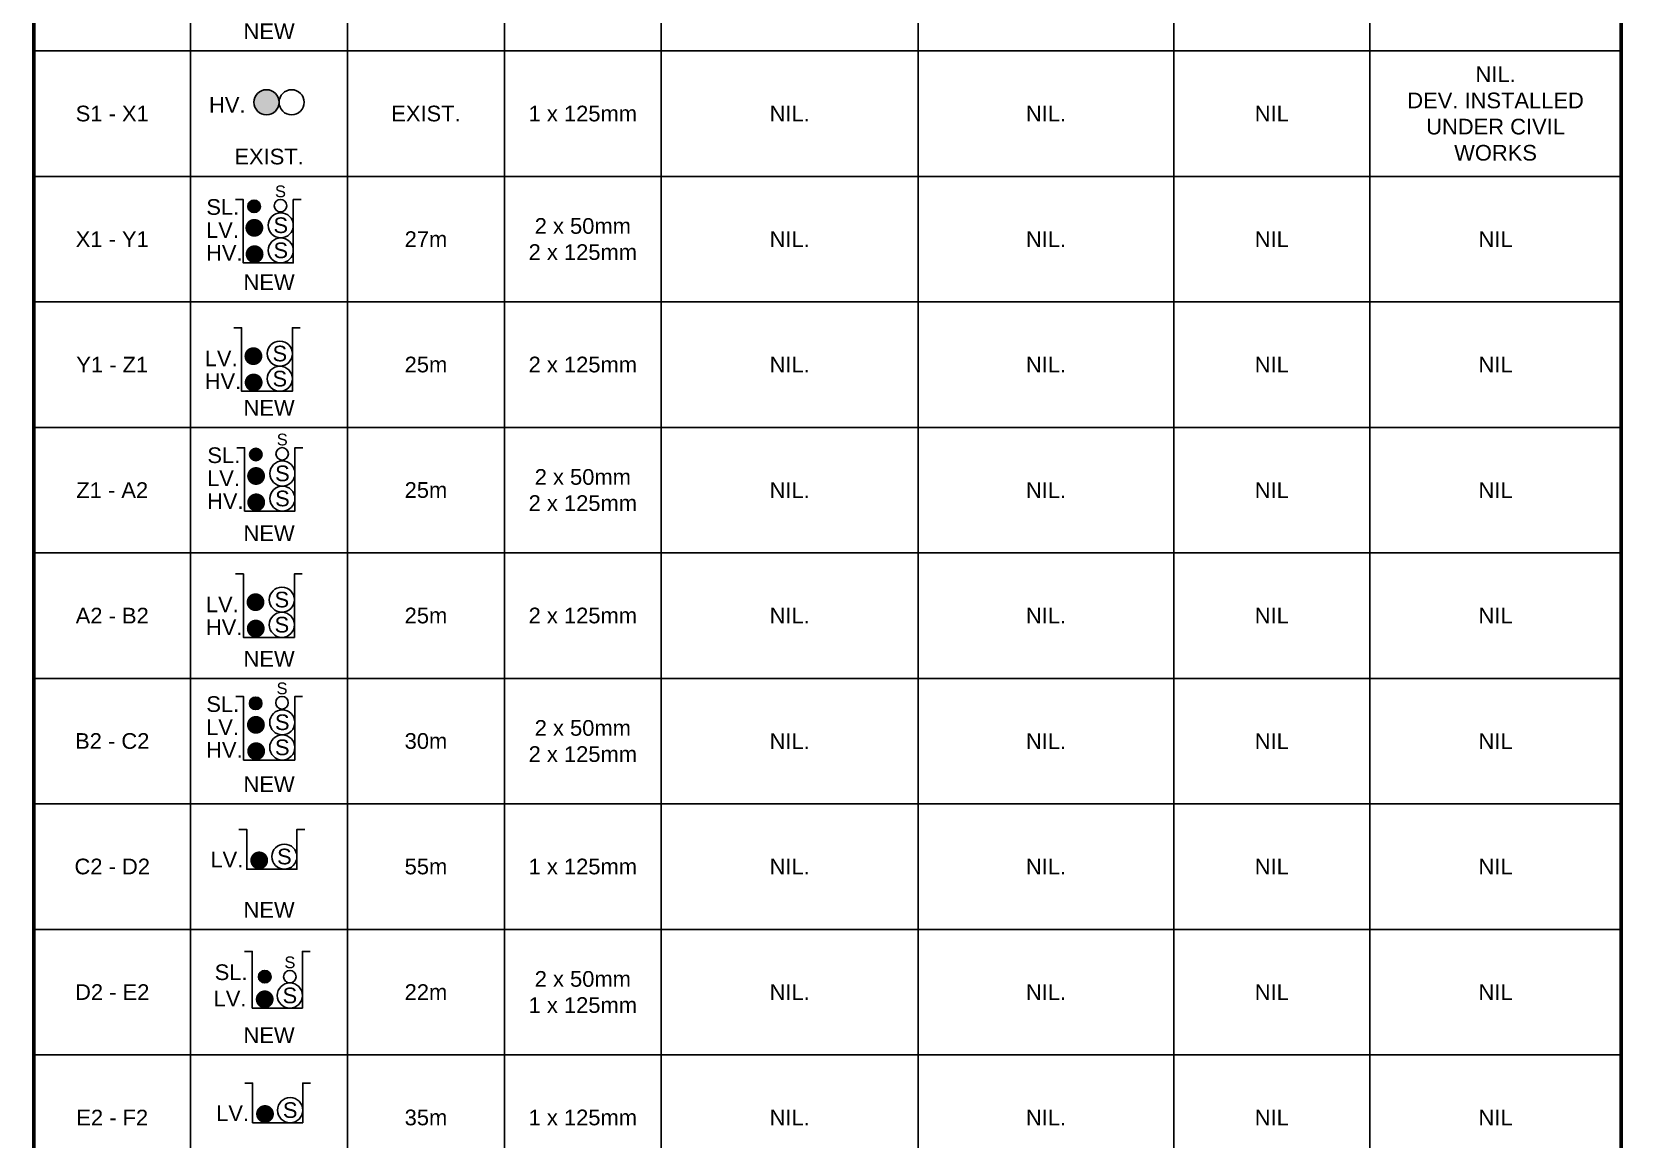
# Paper-space layout 'Retic DUCT SCHED (5)' of a CAD drawing. Header units: metres. Extents: x -9 to 795, y -5 to 571.
# Drawn here: x 292.9 to 495.8, y 138 to 279.2 of the extents above; entities that cross this region are included whole.
import ezdxf
from ezdxf.enums import TextEntityAlignment as Align

# ---------------------------------------------------------------- set-up
doc = ezdxf.new("R2010")
doc.units = ezdxf.units.M
doc.header["$LTSCALE"] = 0.7
doc.layers.get('0').update_dxf_attribs({"color": 6})
doc.layers.add('_User Miscellaneous1', color=3, linetype='Continuous')
doc.layers.add('_User Miscellaneous3', color=11, linetype='Continuous')
doc.layers.add('_User Miscellaneous5', color=7, linetype='Continuous', lineweight=35)
doc.styles.add('ARIAL', font='arial.ttf', dxfattribs={"height": 2})
doc.styles.get("Standard").update_dxf_attribs({"font": 'arial.ttf'})

# ---------------------------------------------------------------- blocks, each defined once
blk = doc.blocks.new('*T213')
at = {"layer": '_User Miscellaneous5', "color": 0, "linetype": 'ByBlock', "lineweight": -2, "transparency": 16777216}
for p, q in [((0, 0), (202.4, 0)), ((0, 0), (0, -504.65)), ((202.4, 0), (202.4, -504.65)), ((0, -16.21), (202.4, -16.21)), ((20, -16.21), (20, -504.65)), ((40, -16.21), (40, -504.65)), ((60, -16.21), (60, -504.65)), ((80, -16.21), (80, -504.65)), ((112.77, -16.21), (112.77, -504.65)), ((145.35, -16.21), (145.35, -504.65)), ((170.35, -16.21), (170.35, -504.65)), ((0, -24.65), (202.4, -24.65)), ((0, -40.65), (202.4, -40.65)), ((0, -56.65), (202.4, -56.65)), ((0, -72.65), (202.4, -72.65)), ((0, -88.65), (202.4, -88.65)), ((0, -104.65), (202.4, -104.65)), ((0, -120.65), (202.4, -120.65)), ((0, -136.65), (202.4, -136.65)), ((0, -152.65), (202.4, -152.65)), ((0, -168.65), (202.4, -168.65)), ((0, -184.65), (202.4, -184.65)), ((0, -200.65), (202.4, -200.65)), ((0, -216.65), (202.4, -216.65)), ((0, -232.65), (202.4, -232.65)), ((0, -248.65), (202.4, -248.65)), ((0, -264.65), (202.4, -264.65)), ((0, -280.65), (202.4, -280.65)), ((0, -296.65), (202.4, -296.65)), ((0, -312.65), (202.4, -312.65)), ((0, -328.65), (202.4, -328.65)), ((0, -344.65), (202.4, -344.65)), ((0, -360.65), (202.4, -360.65)), ((0, -376.65), (202.4, -376.65)), ((0, -392.65), (202.4, -392.65)), ((0, -408.65), (202.4, -408.65)), ((0, -424.65), (202.4, -424.65)), ((0, -440.65), (202.4, -440.65)), ((0, -456.65), (202.4, -456.65)), ((0, -472.65), (202.4, -472.65)), ((0, -488.65), (202.4, -488.65)), ((0, -504.65), (202.4, -504.65))]:
    blk.add_line(p, q, dxfattribs=at)
at = {"layer": '_User Miscellaneous5', "color": 7, "transparency": 16777216}
for s, insert, char_height, width, attachment_point in [('PVC DUCT SCHEDULE \\PNOTE - ALL TRENCH SECTIONS ARE TO BE READ & VIEWED FROM NODE TO NODE AS\\PNOMINATED.', (101.2, -8.11), 3, 199.4036, 5), ('E.E REIMBURSEMENT RATE PER METRE', (129.06, -20.43), 2, 29.5818, 5), ('DUCT\\PCONFIG.', (30, -20.43), 2, 17, 5), ('ROUTE\\PLENGTH', (50, -20.43), 2, 17, 5), ('CUSTOMER\\PFUNDED', (70, -20.43), 2, 17, 5), ('ENDEAVOUR\\PREIMBURSED', (157.85, -20.43), 2, 22, 5), ('E.E EXISTING DUCT\\PUSAGE CHARGE', (186.38, -20.43), 2, 29.0564, 5), ('LOCATION', (10, -20.43), 2, 17, 5), ('E.E  FUNDED ', (96.38, -20.43), 2, 29.7654, 5), ('2 x 50mm\\P1 x 125mm', (70, -32.65), 2, 14, 5), ('F1 - G1', (10, -32.65), 2, 14, 5), ('30m', (50, -32.65), 2, 14, 5), ('NIL.', (96.38, -32.65), 2, 26.7654, 5), ('NIL.', (129.06, -32.65), 2, 26.5818, 5), ('NIL', (157.85, -32.65), 2, 19, 5), ('NIL', (186.38, -32.65), 2, 26.0564, 5), ('NEW', (30, -39.15), 2, 14, 8), ('G1 - H1', (10, -48.65), 2, 14, 5), ('20m', (50, -48.65), 2, 14, 5), ('1 x 125mm', (70, -48.65), 2, 14, 5), ('NIL.', (96.38, -48.65), 2, 26.7654, 5), ('NIL.', (129.06, -48.65), 2, 26.5818, 5), ('NIL', (157.85, -48.65), 2, 19, 5), ('NIL', (186.38, -48.65), 2, 26.0564, 5), ('NEW', (30, -55.15), 2, 14, 8), ('NIL.\\PDEV. INSTALLED\\PUNDER CIVIL WORKS', (186.38, -64.65), 2, 26.0564, 5), ('H1 - J1', (10, -64.65), 2, 14, 5), ('EXIST.', (50, -64.65), 2, 14, 5), ('1 x 125mm', (70, -64.65), 2, 14, 5), ('NIL.', (96.38, -64.65), 2, 26.7654, 5), ('NIL.', (129.06, -64.65), 2, 26.5818, 5), ('NIL', (157.85, -64.65), 2, 19, 5), ('EXIST', (30, -71.15), 2, 14, 8), ('2 x 50mm\\P1 x 125mm', (70, -80.65), 2, 14, 5), ('J1 - K1', (10, -80.65), 2, 14, 5), ('10m', (50, -80.65), 2, 14, 5), ('NIL.', (96.38, -80.65), 2, 26.7654, 5), ('NIL.', (129.06, -80.65), 2, 26.5818, 5), ('NIL', (157.85, -80.65), 2, 19, 5), ('NIL', (186.38, -80.65), 2, 26.0564, 5), ('NEW', (30, -87.15), 2, 14, 8), ('K1 - L1', (10, -96.65), 2, 14, 5), ('28m', (50, -96.65), 2, 14, 5), ('1 x 125mm', (70, -96.65), 2, 14, 5), ('NIL.', (96.38, -96.65), 2, 26.7654, 5), ('NIL.', (129.06, -96.65), 2, 26.5818, 5), ('NIL', (157.85, -96.65), 2, 19, 5), ('NIL', (186.38, -96.65), 2, 26.0564, 5), ('NEW', (30, -103.15), 2, 14, 8), ('NIL.\\PDEV. INSTALLED\\PUNDER CIVIL WORKS', (186.38, -112.65), 2, 26.0564, 5), ('L1 - M1', (10, -112.65), 2, 14, 5), ('EXIST.', (50, -112.65), 2, 14, 5), ('1 x 125mm', (70, -112.65), 2, 14, 5), ('NIL.', (96.38, -112.65), 2, 26.7654, 5), ('NIL.', (129.06, -112.65), 2, 26.5818, 5), ('NIL', (157.85, -112.65), 2, 19, 5), ('EXIST.', (30, -119.15), 2, 14, 8), ('L1 - N1', (10, -128.65), 2, 14, 5), ('15m', (50, -128.65), 2, 14, 5), ('2 x 50mm\\P2 x 125mm', (70, -128.65), 2, 14, 5), ('NIL.', (96.38, -128.65), 2, 26.7654, 5), ('NIL.', (129.06, -128.65), 2, 26.5818, 5), ('NIL', (157.85, -128.65), 2, 19, 5), ('NIL', (186.38, -128.65), 2, 26.0564, 5), ('NEW', (30, -135.15), 2, 14, 8), ('NIL.\\PDEV. INSTALLED\\PUNDER CIVIL WORKS', (186.38, -144.65), 2, 26.0564, 5), ('F1 - P1', (10, -144.65), 2, 14, 5), ('EXIST.', (50, -144.65), 2, 14, 5), ('2 x 125mm', (70, -144.65), 2, 14, 5), ('NIL.', (96.38, -144.65), 2, 26.7654, 5), ('NIL.', (129.06, -144.65), 2, 26.5818, 5), ('NIL', (157.85, -144.65), 2, 19, 5), ('EXIST.', (30, -151.15), 2, 14, 8), ('P1 - Q1', (10, -160.65), 2, 14, 5), ('15m', (50, -160.65), 2, 14, 5), ('2 x 125mm', (70, -160.65), 2, 14, 5), ('NIL.', (96.38, -160.65), 2, 26.7654, 5), ('NIL.', (129.06, -160.65), 2, 26.5818, 5), ('NIL', (157.85, -160.65), 2, 19, 5), ('NIL', (186.38, -160.65), 2, 26.0564, 5), ('NEW', (30, -167.15), 2, 14, 8), ('Q1 - R1', (10, -176.65), 2, 14, 5), ('12m', (50, -176.65), 2, 14, 5), ('2 x 125mm', (70, -176.65), 2, 14, 5), ('NIL.', (96.38, -176.65), 2, 26.7654, 5), ('NIL.', (129.06, -176.65), 2, 26.5818, 5), ('NIL', (157.85, -176.65), 2, 19, 5), ('NIL', (186.38, -176.65), 2, 26.0564, 5), ('NEW', (30, -183.15), 2, 14, 8), ('2 x 50mm\\P2 x 125mm', (70, -192.65), 2, 14, 5), ('R1 - S1', (10, -192.65), 2, 14, 5), ('30m', (50, -192.65), 2, 14, 5), ('NIL.', (96.38, -192.65), 2, 26.7654, 5), ('NIL.', (129.06, -192.65), 2, 26.5818, 5), ('NIL', (157.85, -192.65), 2, 19, 5), ('NIL', (186.38, -192.65), 2, 26.0564, 5), ('NEW', (30, -199.15), 2, 14, 8), ('S1 - T1', (10, -208.65), 2, 14, 5), ('45m', (50, -208.65), 2, 14, 5), ('2 x 125mm', (70, -208.65), 2, 14, 5), ('NIL.', (96.38, -208.65), 2, 26.7654, 5), ('NIL.', (129.06, -208.65), 2, 26.5818, 5), ('NIL', (157.85, -208.65), 2, 19, 5), ('NIL', (186.38, -208.65), 2, 26.0564, 5), ('NEW', (30, -215.15), 2, 14, 8), ('T1 - U1', (10, -224.65), 2, 14, 5), ('32m', (50, -224.65), 2, 14, 5), ('1 x 125mm', (70, -224.65), 2, 14, 5), ('NIL.', (96.38, -224.65), 2, 26.7654, 5), ('NIL.', (129.06, -224.65), 2, 26.5818, 5), ('NIL', (157.85, -224.65), 2, 19, 5), ('NIL', (186.38, -224.65), 2, 26.0564, 5), ('NEW', (30, -231.15), 2, 14, 8), ('2 x 50mm\\P2 x 125mm', (70, -240.65), 2, 14, 5), ('U1 - V1', (10, -240.65), 2, 14, 5), ('40m', (50, -240.65), 2, 14, 5), ('NIL.', (96.38, -240.65), 2, 26.7654, 5), ('NIL.', (129.06, -240.65), 2, 26.5818, 5), ('NIL', (157.85, -240.65), 2, 19, 5), ('NIL', (186.38, -240.65), 2, 26.0564, 5), ('NEW', (30, -247.15), 2, 14, 8), ('NIL.\\PDEV. INSTALLED\\PUNDER CIVIL WORKS', (186.38, -256.65), 2, 26.0564, 5), ('T1 - W1', (10, -256.65), 2, 14, 5), ('EXIST.', (50, -256.65), 2, 14, 5), ('3 x 125mm', (70, -256.65), 2, 14, 5), ('NIL.', (96.38, -256.65), 2, 26.7654, 5), ('NIL.', (129.06, -256.65), 2, 26.5818, 5), ('NIL', (157.85, -256.65), 2, 19, 5), ('EXIST.', (30, -263.15), 2, 14, 8), ('W1 - X1', (10, -272.65), 2, 14, 5), ('50m', (50, -272.65), 2, 14, 5), ('2 x 125mm', (70, -272.65), 2, 14, 5), ('NIL.', (96.38, -272.65), 2, 26.7654, 5), ('NIL.', (129.06, -272.65), 2, 26.5818, 5), ('NIL', (157.85, -272.65), 2, 19, 5), ('NIL', (186.38, -272.65), 2, 26.0564, 5), ('NEW', (30, -279.15), 2, 14, 8), ('NIL.\\PDEV. INSTALLED\\PUNDER CIVIL WORKS', (186.38, -288.65), 2, 26.0564, 5), ('S1 - X1', (10, -288.65), 2, 14, 5), ('EXIST.', (50, -288.65), 2, 14, 5), ('1 x 125mm', (70, -288.65), 2, 14, 5), ('NIL.', (96.38, -288.65), 2, 26.7654, 5), ('NIL.', (129.06, -288.65), 2, 26.5818, 5), ('NIL', (157.85, -288.65), 2, 19, 5), ('EXIST.', (30, -295.15), 2, 14, 8), ('2 x 50mm\\P2 x 125mm', (70, -304.65), 2, 14, 5), ('X1 - Y1', (10, -304.65), 2, 14, 5), ('27m', (50, -304.65), 2, 14, 5), ('NIL.', (96.38, -304.65), 2, 26.7654, 5), ('NIL.', (129.06, -304.65), 2, 26.5818, 5), ('NIL', (157.85, -304.65), 2, 19, 5), ('NIL', (186.38, -304.65), 2, 26.0564, 5), ('NEW', (30, -311.15), 2, 14, 8), ('Y1 - Z1', (10, -320.65), 2, 14, 5), ('25m', (50, -320.65), 2, 14, 5), ('2 x 125mm', (70, -320.65), 2, 14, 5), ('NIL.', (96.38, -320.65), 2, 26.7654, 5), ('NIL.', (129.06, -320.65), 2, 26.5818, 5), ('NIL', (157.85, -320.65), 2, 19, 5), ('NIL', (186.38, -320.65), 2, 26.0564, 5), ('NEW', (30, -327.15), 2, 14, 8), ('2 x 50mm\\P2 x 125mm', (70, -336.65), 2, 14, 5), ('Z1 - A2', (10, -336.65), 2, 14, 5), ('25m', (50, -336.65), 2, 14, 5), ('NIL.', (96.38, -336.65), 2, 26.7654, 5), ('NIL.', (129.06, -336.65), 2, 26.5818, 5), ('NIL', (157.85, -336.65), 2, 19, 5), ('NIL', (186.38, -336.65), 2, 26.0564, 5), ('NEW', (30, -343.15), 2, 14, 8), ('A2 - B2', (10, -352.65), 2, 14, 5), ('25m', (50, -352.65), 2, 14, 5), ('2 x 125mm', (70, -352.65), 2, 14, 5), ('NIL.', (96.38, -352.65), 2, 26.7654, 5), ('NIL.', (129.06, -352.65), 2, 26.5818, 5), ('NIL', (157.85, -352.65), 2, 19, 5), ('NIL', (186.38, -352.65), 2, 26.0564, 5), ('NEW', (30, -359.15), 2, 14, 8), ('2 x 50mm\\P2 x 125mm', (70, -368.65), 2, 14, 5), ('B2 - C2', (10, -368.65), 2, 14, 5), ('30m', (50, -368.65), 2, 14, 5), ('NIL.', (96.38, -368.65), 2, 26.7654, 5), ('NIL.', (129.06, -368.65), 2, 26.5818, 5), ('NIL', (157.85, -368.65), 2, 19, 5), ('NIL', (186.38, -368.65), 2, 26.0564, 5), ('NEW', (30, -375.15), 2, 14, 8), ('C2 - D2', (10, -384.65), 2, 14, 5), ('55m', (50, -384.65), 2, 14, 5), ('1 x 125mm', (70, -384.65), 2, 14, 5), ('NIL.', (96.38, -384.65), 2, 26.7654, 5), ('NIL.', (129.06, -384.65), 2, 26.5818, 5), ('NIL', (157.85, -384.65), 2, 19, 5), ('NIL', (186.38, -384.65), 2, 26.0564, 5), ('NEW', (30, -391.15), 2, 14, 8), ('D2 - E2', (10, -400.65), 2, 14, 5), ('22m', (50, -400.65), 2, 14, 5), ('2 x 50mm\\P1 x 125mm', (70, -400.65), 2, 14, 5), ('NIL.', (96.38, -400.65), 2, 26.7654, 5), ('NIL.', (129.06, -400.65), 2, 26.5818, 5), ('NIL', (157.85, -400.65), 2, 19, 5), ('NIL', (186.38, -400.65), 2, 26.0564, 5), ('NEW', (30, -407.15), 2, 14, 8), ('E2 - F2', (10, -416.65), 2, 14, 5), ('35m', (50, -416.65), 2, 14, 5), ('1 x 125mm', (70, -416.65), 2, 14, 5), ('NIL.', (96.38, -416.65), 2, 26.7654, 5), ('NIL.', (129.06, -416.65), 2, 26.5818, 5), ('NIL', (157.85, -416.65), 2, 19, 5), ('NIL', (186.38, -416.65), 2, 26.0564, 5), ('NEW', (30, -423.15), 2, 14, 8), ('2 x 50mm\\P1 x 125mm', (70, -432.65), 2, 14, 5), ('F2 - G2', (10, -432.65), 2, 14, 5), ('10m', (50, -432.65), 2, 14, 5), ('NIL.', (96.38, -432.65), 2, 26.7654, 5), ('NIL.', (129.06, -432.65), 2, 26.5818, 5), ('NIL', (157.85, -432.65), 2, 19, 5), ('NIL', (186.38, -432.65), 2, 26.0564, 5), ('NEW', (30, -439.15), 2, 14, 8), ('G2 - H2', (10, -448.65), 2, 14, 5), ('40m', (50, -448.65), 2, 14, 5), ('1 x 125mm', (70, -448.65), 2, 14, 5), ('NIL.', (96.38, -448.65), 2, 26.7654, 5), ('NIL.', (129.06, -448.65), 2, 26.5818, 5), ('NIL', (157.85, -448.65), 2, 19, 5), ('NIL', (186.38, -448.65), 2, 26.0564, 5), ('NEW', (30, -455.15), 2, 14, 8), ('2 x 50mm\\P1 x 125mm', (70, -464.65), 2, 14, 5), ('H2 - K2', (10, -464.65), 2, 14, 5), ('32m', (50, -464.65), 2, 14, 5), ('NIL.', (96.38, -464.65), 2, 26.7654, 5), ('NIL.', (129.06, -464.65), 2, 26.5818, 5), ('NIL', (157.85, -464.65), 2, 19, 5), ('NIL', (186.38, -464.65), 2, 26.0564, 5), ('NEW', (30, -471.15), 2, 14, 8), ('K2 - W1', (10, -480.65), 2, 14, 5), ('12m', (50, -480.65), 2, 14, 5), ('1 x 125mm', (70, -480.65), 2, 14, 5), ('NIL.', (96.38, -480.65), 2, 26.7654, 5), ('NIL.', (129.06, -480.65), 2, 26.5818, 5), ('NIL', (157.85, -480.65), 2, 19, 5), ('NIL', (186.38, -480.65), 2, 26.0564, 5), ('NEW', (30, -487.15), 2, 14, 8), ('NIL.\\PDEV. INSTALLED\\PUNDER CIVIL WORKS', (186.38, -496.65), 2, 26.0564, 5), ('C2 - L2', (10, -496.65), 2, 14, 5), ('EXIST.', (50, -496.65), 2, 14, 5), ('1 x 125mm', (70, -496.65), 2, 14, 5), ('NIL.', (96.38, -496.65), 2, 26.7654, 5), ('NIL.', (129.06, -496.65), 2, 26.5818, 5), ('NIL', (157.85, -496.65), 2, 19, 5), ('EXIST.', (30, -503.15), 2, 14, 8)]:
    blk.add_mtext(s, dxfattribs=dict(at, insert=insert, char_height=char_height, width=width, attachment_point=attachment_point))
blk = doc.blocks.new('CABLE_LARGE_NEW')
h = blk.add_hatch(color=256)
edge = h.paths.add_edge_path()
edge.add_arc((0, 0.8), 0.8, 0, 360)
blk.add_circle((0, 0.8), 0.8)
for tag, flags, p in [('COND_CODE', 9, (1.5, 0)), ('STATE', 9, (1.5, -0.4)), ('XSECT_SIZE', 9, (1.5, -0.6)), ('OWNED_BY', 9, (1.5, -1)), ('FB_REFERENCE', 9, (1.5, -0.2)), ('NOTES', 9, (1.5, -0.8)), ('OPERATED_BY', 9, (1.5, -1.2)), ('Z', 1, (1.5, -1.6)), ('MAINTAINED_BY', 9, (1.5, -1.4))]:
    blk.add_attdef(tag, text='', height=0.2, dxfattribs=dict(flags=flags)).set_placement(p, align=Align.MIDDLE_LEFT)
blk = doc.blocks.new('*U208')
blk.add_circle((0, 0.8), 0.8)
blk.add_blockref('CABLE_LARGE_NEW', (0, 0))
blk = doc.blocks.new('*U168')
blk.add_circle((0, 0.8), 0.8)
blk = doc.blocks.new('*U207')
at = {"ltscale": 0.75, "const_width": 0.569, "flags": 128}
blk.add_lwpolyline([(-0.29, 0.56, 1), (0.28, 0.56, 1)], format="xyb", close=True, dxfattribs=at)
blk = doc.blocks.new('*U171')
blk.add_circle((0, 0.8), 0.8)
at = {"insert": (0, 0.8), "char_height": 1, "attachment_point": 5, "style": 'ARIAL'}
blk.add_mtext_dynamic_manual_height_columns('S', width=1.0176, gutter_width=10, heights=[0], dxfattribs=at)
blk = doc.blocks.new('DUCT_50_NEW')
blk.add_circle((0, 0.4), 0.4)
at = {"flags": 1}
blk.add_attdef('Z', (0, 0), '', height=0.2, dxfattribs=at)
at = {"flags": 9}
for tag, p in [('DUCT_CODE', (0, 0)), ('XSECT_TYPE', (0, -0.2)), ('STATE', (0, -0.6)), ('OWNED_BY', (0, -1.01)), ('FB_REFERENCE', (0, -0.4)), ('NOTES', (0, -0.8)), ('OPERATED_BY', (0, -1.21)), ('MAINTAINED_BY', (0, -1.42))]:
    blk.add_attdef(tag, text='', height=0.2, dxfattribs=at).set_placement(p, align=Align.MIDDLE_LEFT)
blk = doc.blocks.new('CABLE_SMALL_NEW')
h = blk.add_hatch(color=256)
edge = h.paths.add_edge_path()
edge.add_arc((0, 0.4), 0.4, 0, 360)
blk.add_circle((0, 0.4), 0.4)
for tag, flags, p in [('COND_CODE', 9, (1.5, 0)), ('STATE', 9, (1.5, -0.4)), ('XSECT_SIZE', 9, (1.5, -0.6)), ('OWNED_BY', 9, (1.5, -1)), ('FB_REFERENCE', 9, (1.5, -0.2)), ('NOTES', 9, (1.5, -0.8)), ('OPERATED_BY', 9, (1.5, -1.2)), ('Z', 1, (1.5, -1.6)), ('MAINTAINED_BY', 9, (1.5, -1.4))]:
    blk.add_attdef(tag, text='', height=0.2, dxfattribs=dict(flags=flags)).set_placement(p, align=Align.MIDDLE_LEFT)
blk = doc.blocks.new('*U209')
for name in ['DUCT_50_NEW', 'CABLE_SMALL_NEW']:
    blk.add_blockref(name, (0, 0))
blk = doc.blocks.new('*U169')
blk.add_blockref('DUCT_50_NEW', (0, 0))
at = {"insert": (0, 1.31), "char_height": 0.75, "attachment_point": 5, "style": 'ARIAL'}
blk.add_mtext_dynamic_manual_height_columns('S', width=0.3953, gutter_width=10, heights=[0], dxfattribs=at)
blk = doc.blocks.new('A$C57E325DE')
at = {"layer": '_User Miscellaneous3', "flags": 128}
blk.add_lwpolyline([(-1, 7.22), (0, 7.22), (0, 0), (6.4, 0), (6.4, 7.22), (7.4, 7.22)], dxfattribs=at)
at = {"layer": '_User Miscellaneous3', "xscale": 2, "yscale": 2, "zscale": 2}
for name, p in [('*U169', (4.8, 3.2)), ('*U209', (1.6, 3.2)), ('*U207', (1.6, 0)), ('*U171', (4.8, 0))]:
    blk.add_blockref(name, p, dxfattribs=at)
at = {"layer": '_User Miscellaneous1', "char_height": 2, "attachment_point": 5, "style": 'ARIAL'}
for s, insert in [('SL.', (-2.69, 4.56)), ('LV.', (-2.83, 1.22))]:
    blk.add_mtext_dynamic_manual_height_columns(s, width=4.7642, gutter_width=10, heights=[0], dxfattribs=dict(at, insert=insert))

psp = doc.layouts.new('Retic DUCT SCHED (5)')

# ---------------------------------------------------------------- linework, layer by layer
at = {"layer": '_User Miscellaneous3', "flags": 128}
for points in [[(318.82, 257.81), (319.82, 257.81), (319.82, 249.72), (326.21, 249.72), (326.21, 257.81), (327.21, 257.81)], [(318.62, 241.46), (319.62, 241.46), (319.62, 233.36), (326.09, 233.36), (326.09, 241.46), (327.09, 241.46)], [(318.99, 226.17), (319.99, 226.17), (319.99, 218.08), (326.42, 218.08), (326.42, 226.17), (327.42, 226.17)], [(318.84, 210.08), (319.84, 210.08), (319.84, 201.99), (326.35, 201.99), (326.35, 210.08), (327.35, 210.08)], [(318.87, 194.44), (319.87, 194.44), (319.87, 186.35), (326.4, 186.35), (326.4, 194.44), (327.4, 194.44)], [(319.27, 177.49), (320.27, 177.49), (320.27, 172.43), (326.67, 172.43), (326.67, 177.49), (327.67, 177.49)], [(320.01, 145.16), (321.01, 145.16), (321.01, 140.1), (327.41, 140.1), (327.41, 145.16), (328.41, 145.16)]]:
    psp.add_lwpolyline(points, dxfattribs=at)
at = {"layer": '_User Miscellaneous5', "const_width": 0.5}
psp.add_lwpolyline([(293.12, 557.41), (495.52, 557.41), (495.52, 52.76), (293.12, 52.76)], close=True, dxfattribs=at)

# ---------------------------------------------------------------- block references
for name, p in [('*T213', (293.12, 557.41)), ('A$C57E325DE', (320.97, 154.72))]:
    psp.add_blockref(name, p)
at = {"layer": '_User Miscellaneous3', "xscale": 2, "yscale": 2, "zscale": 2}
for name, p in [('*U208', (322.79, 268.61)), ('*U168', (325.99, 268.61)), ('*U209', (321.21, 256.14)), ('*U169', (324.57, 256.22)), ('*U171', (324.61, 252.92)), ('*U207', (321.25, 253.08)), ('*U207', (321.28, 249.72)), ('*U171', (324.61, 249.72)), ('*U171', (324.49, 236.56)), ('*U207', (321.13, 236.72)), ('*U207', (321.16, 233.36)), ('*U171', (324.49, 233.36)), ('*U169', (324.79, 224.58)), ('*U209', (321.43, 224.5)), ('*U207', (321.47, 221.44)), ('*U171', (324.82, 221.28)), ('*U171', (324.82, 218.08)), ('*U207', (321.49, 218.08)), ('*U207', (321.4, 205.35)), ('*U171', (324.75, 205.19)), ('*U171', (324.75, 201.99)), ('*U207', (321.43, 201.99)), ('*U169', (324.77, 192.85)), ('*U209', (321.41, 192.77)), ('*U207', (321.45, 189.71)), ('*U171', (324.8, 189.55)), ('*U171', (324.8, 186.35)), ('*U207', (321.48, 186.35)), ('*U207', (321.87, 172.43)), ('*U171', (325.07, 172.43)), ('*U207', (322.61, 140.1)), ('*U171', (325.81, 140.1))]:
    psp.add_blockref(name, p, dxfattribs=at)

# ---------------------------------------------------------------- texts
at = {"layer": '_User Miscellaneous1', "style": 'ARIAL'}
for s, p in [('SL.', (315.12, 255.86)), ('LV.', (315.08, 252.92)), ('HV.', (315.08, 250.01)), ('LV.', (314.91, 236.56)), ('HV.', (314.91, 233.65)), ('SL.', (315.25, 224.21)), ('LV.', (315.21, 221.27)), ('HV.', (315.21, 218.37)), ('LV.', (315.06, 205.19)), ('HV.', (315.06, 202.28)), ('SL.', (315.12, 192.48)), ('LV.', (315.09, 189.54)), ('HV.', (315.09, 186.64))]:
    psp.add_text(s, height=2, dxfattribs=at).set_placement(p)
at = {"layer": '_User Miscellaneous1', "char_height": 2, "attachment_point": 5, "style": 'ARIAL'}
for s, insert in [('HV.', (317.79, 269.88)), ('LV.', (317.73, 173.66)), ('LV.', (318.47, 141.33))]:
    psp.add_mtext_dynamic_manual_height_columns(s, width=4.7642, gutter_width=10, heights=[0], dxfattribs=dict(at, insert=insert))

doc.saveas('drawing.dxf')
